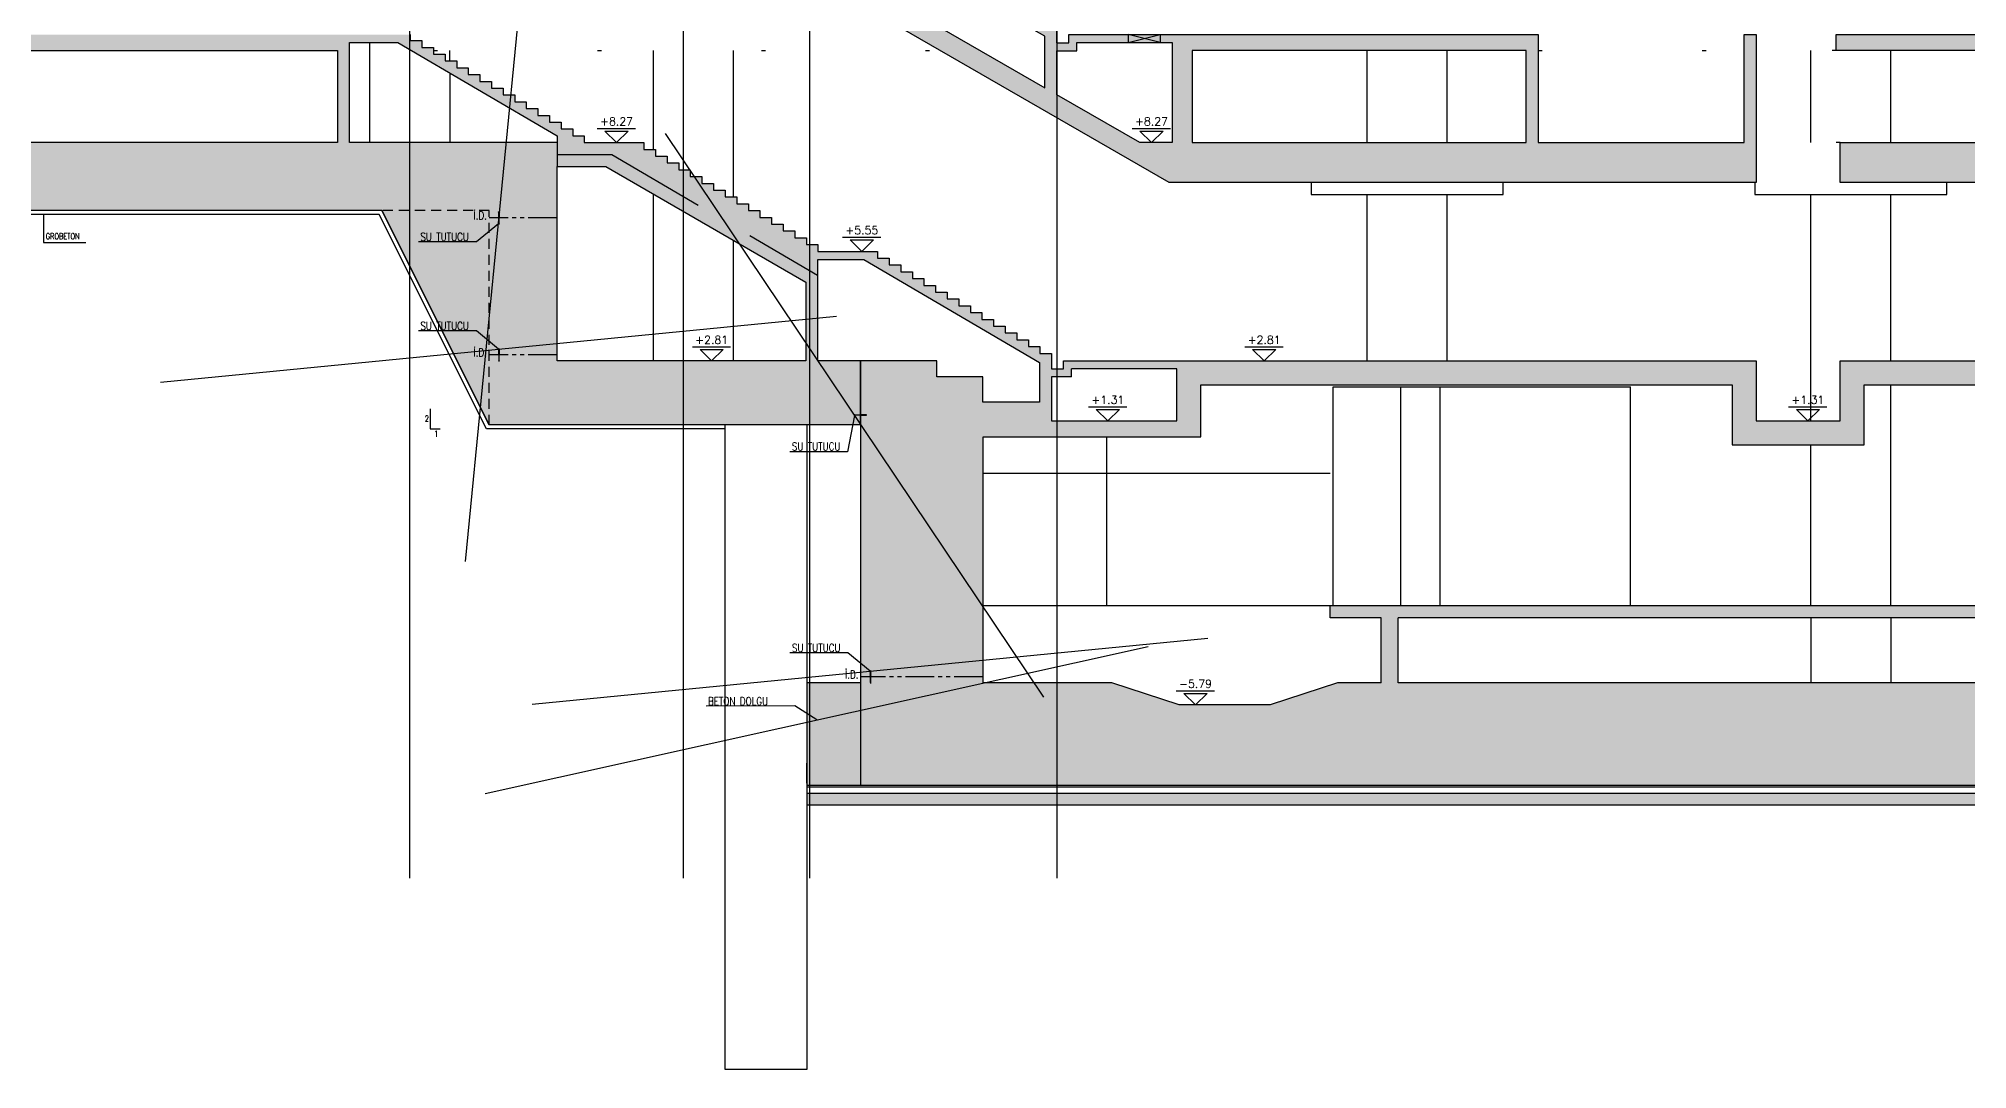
# Model space of a CAD drawing. Header units: millimetres. Extents: x 400392 to 401381, y 4543975 to 4544147.
# Drawn here: x 400690.25 to 400738.46, y 4544001.05 to 4544026.82 of the extents above; entities that cross this region are included whole.
import ezdxf
from ezdxf.enums import TextEntityAlignment as Align

# ---------------------------------------------------------------- set-up
doc = ezdxf.new("R2010")
doc.units = ezdxf.units.MM
for name, pattern in [('ACAD_ISO05W100', [33, 24, -3, 0, -3, 0, -3]), ('AKS', [3, 2.5, -0.25, 0, -0.25]), ('CIZGI', [0.4, 0.25, -0.15]), ('CONTINU', [0]), ('Dot', [4, 0, -4])]:
    doc.linetypes.add(name, pattern=pattern)
for name, color, linetype in [('aks prota', 2, 'AKS'), ('görünüş prota', 4, 'Continuous'), ('inşaat derzi prota', 11, 'Continuous'), ('kesik prota', 2, 'CIZGI'), ('kesit prota', 1, 'Continuous'), ('kesit tarama prota', 252, 'Continuous'), ('kot prota', 4, 'Continuous'), ('not yazısı prota', 6, 'Continuous'), ('not çizgisi prota', 4, 'Continuous'), ('PRT-CST-rc_level', 6, 'Continuous'), ('PRT-CST-rc_levermark', 4, 'Continuous'), ('st_s_not yazısı', 6, 'Continuous'), ('st_s_not çizgisi', 4, 'CIZGI'), ('st_s_su tutucu', 2, 'Continuous'), ('st_s_ölçü', 4, 'Continuous')]:
    doc.layers.add(name, color=color, linetype=linetype)
doc.layers.add('PRT-KD-kazik', color=172, linetype='Continuous', lineweight=25)
doc.styles.add('NOT', font='romanstw.shx')
doc.styles.add('OLCU', font='romanstw.shx')
doc.styles.add('TSIMPLEX', font='romanstw.shx')
doc.dimstyles.new('1-50', dxfattribs={"dimtxt": 10, "dimasz": 4, "dimexe": 4, "dimexo": 8, "dimgap": 4, "dimtad": 1, "dimdec": 1, "dimrnd": 0.05, "dimzin": 9, "dimdsep": 46, "dimtxsty": 'OLCU', "dimblk1": 'OBLIQUE', "dimblk2": 'OBLIQUE', "dimsah": 1, "dimcen": 2, "dimdle": 4, "dimclrd": 4, "dimclre": 4, "dimclrt": 3, "dimadec": 1, "dimazin": 0, "dimtfac": 1, "dimtdec": 1, "dimtix": 1, "dimtmove": 2, "dimatfit": 3, "dimldrblk": 'OBLIQUE', "dimfxl": 1, "dimtvp": 1, "dimtolj": 1, "dimtzin": 1, "dimarcsym": 0})

# ---------------------------------------------------------------- blocks, each defined once
blk = doc.blocks.new('KOTK5')
at = {"layer": 'PRT-CST-rc_levermark'}
blk.add_line((217, 160), (-213, 160), dxfattribs=at)
blk.add_lwpolyline([(130, 130), (-130, 130), (0, 0)], close=True, dxfattribs=at)
at = {"layer": 'PRT-CST-rc_level', "style": 'OLCU'}
blk.add_attdef('000.00', text='', height=90, dxfattribs=at).set_placement((0, 193), align=Align.CENTER)
blk = doc.blocks.new('D')
at = {"layer": 'st_s_su tutucu', "linetype": 'CONTINU', "ltscale": 0.2}
for p, q in [((-39987.8, 52508.2), (-39992.6, 52508.2)), ((-39992.6, 52508.2), (-39992.6, 52507.4)), ((-39992.6, 52507.4), (-39990.6, 52506.1)), ((-39990.6, 52478.7), (-39991.9, 52478.7)), ((-39991.9, 52478.7), (-39991.9, 52477.7)), ((-39991.9, 52477.7), (-39990.6, 52477.7)), ((-39990.6, 52498.5), (-39991.5, 52498.5)), ((-39991.5, 52498.5), (-39991.5, 52497.9)), ((-39991.5, 52497.9), (-39990.6, 52497.9)), ((-39990.6, 52488.5), (-39991.5, 52488.5)), ((-39991.5, 52488.5), (-39991.5, 52487.9)), ((-39991.5, 52487.9), (-39990.6, 52487.9)), ((-39991.5, 52467.9), (-39991.5, 52468.5)), ((-39991.5, 52468.5), (-39990.6, 52468.5)), ((-39990.6, 52467.9), (-39991.5, 52467.9)), ((-39991.5, 52457.9), (-39991.5, 52458.5)), ((-39991.5, 52458.5), (-39990.6, 52458.5)), ((-39990.6, 52457.9), (-39991.5, 52457.9)), ((-39990.6, 52506.1), (-39990.6, 52498.5)), ((-39990.6, 52497.9), (-39990.6, 52488.5)), ((-39990.6, 52487.9), (-39990.6, 52478.7)), ((-39990.6, 52468.5), (-39990.6, 52477.7)), ((-39990.6, 52458.5), (-39990.6, 52467.9)), ((-39990.6, 52450.3), (-39990.6, 52457.9)), ((-39989.8, 52506.1), (-39987.8, 52507.4)), ((-39989.8, 52498.5), (-39989.8, 52506.1)), ((-39988.9, 52498.5), (-39989.8, 52498.5)), ((-39989.8, 52488.5), (-39989.8, 52497.9)), ((-39989.8, 52497.9), (-39988.9, 52497.9)), ((-39988.9, 52488.5), (-39989.8, 52488.5)), ((-39989.8, 52478.7), (-39989.8, 52487.9)), ((-39989.8, 52487.9), (-39988.9, 52487.9)), ((-39988.5, 52478.7), (-39989.8, 52478.7)), ((-39989.8, 52477.7), (-39988.5, 52477.7)), ((-39989.8, 52477.7), (-39989.8, 52468.5)), ((-39989.8, 52468.5), (-39988.9, 52468.5)), ((-39988.9, 52467.9), (-39989.8, 52467.9)), ((-39989.8, 52467.9), (-39989.8, 52458.5)), ((-39989.8, 52458.5), (-39988.9, 52458.5)), ((-39988.9, 52457.9), (-39989.8, 52457.9)), ((-39989.8, 52457.9), (-39989.8, 52450.3)), ((-39988.9, 52497.9), (-39988.9, 52498.5)), ((-39988.9, 52487.9), (-39988.9, 52488.5)), ((-39988.9, 52468.5), (-39988.9, 52467.9)), ((-39988.9, 52458.5), (-39988.9, 52457.9)), ((-39988.5, 52477.7), (-39988.5, 52478.7)), ((-39987.8, 52507.4), (-39987.8, 52508.2)), ((-39992.6, 52449), (-39990.6, 52450.3)), ((-39992.6, 52448.2), (-39992.6, 52449)), ((-39987.8, 52448.2), (-39992.6, 52448.2)), ((-39989.8, 52450.3), (-39987.8, 52449)), ((-39987.8, 52449), (-39987.8, 52448.2))]:
    blk.add_line(p, q, dxfattribs=at)
blk = doc.blocks.new('_Oblique')
at = {"layer": 'st_s_ölçü', "lineweight": -2}
blk.add_line((-0.5, -0.5), (0.5, 0.5), dxfattribs=at)

msp = doc.modelspace()

# ---------------------------------------------------------------- hatches: boundary and pattern name
at = {"layer": 'kesit tarama prota'}
h = msp.add_hatch(color=256, dxfattribs=at)
h.dxf.hatch_style = 1
h.paths.add_polyline_path([(400748.502, 4544010.713), (400724.237, 4544010.713), (400724.237, 4544012.343), (400770.002, 4544012.343), (400770.002, 4544010.713), (400749.842, 4544010.713), (400749.842, 4544008.163), (400783.443, 4544008.163), (400783.443, 4544010.713), (400783.443, 4544024.223), (400783.417, 4544024.223), (400783.417, 4544026.523), (400783.917, 4544026.523), (400783.917, 4544026.723), (400786.296, 4544026.723), (400786.296, 4544024.223), (400783.443, 4544024.223), (400783.443, 4544022.523), (400803.471, 4544022.523), (400804.681, 4544018.773), (400812.778, 4544018.773), (400812.778, 4544047.313), (400804.676, 4544047.313), (400804.676, 4544049.973), (400802.078, 4544049.973), (400802.078, 4544047.313), (400797.778, 4544047.313), (400797.778, 4544050.483), (400797.478, 4544050.483), (400797.478, 4544046.113), (400801.878, 4544046.113), (400801.878, 4544040.013), (400801.878, 4544039.513), (400801.878, 4544033.553), (400801.878, 4544033.053), (400801.878, 4544024.223), (400786.596, 4544024.223), (400786.596, 4544026.523), (400800.078, 4544026.523), (400800.078, 4544026.923), (400783.717, 4544026.923), (400783.717, 4544026.723), (400783.417, 4544026.723), (400783.417, 4544027.113), (400783.117, 4544027.113), (400783.117, 4544027.283), (400782.817, 4544027.283), (400782.817, 4544027.453), (400782.517, 4544027.453), (400782.517, 4544027.623), (400782.217, 4544027.623), (400782.217, 4544027.793), (400781.917, 4544027.793), (400781.917, 4544027.963), (400781.617, 4544027.963), (400781.617, 4544028.133), (400781.317, 4544028.133), (400781.317, 4544028.303), (400781.017, 4544028.303), (400781.017, 4544028.473), (400780.717, 4544028.473), (400780.717, 4544028.643), (400780.417, 4544028.643), (400780.417, 4544028.813), (400780.117, 4544028.813), (400780.117, 4544028.983), (400779.817, 4544028.983), (400779.817, 4544029.153), (400778.617, 4544029.153), (400778.617, 4544029.323), (400778.317, 4544029.323), (400778.317, 4544029.493), (400778.017, 4544029.493), (400778.017, 4544029.663), (400777.717, 4544029.663), (400777.717, 4544029.833), (400777.417, 4544029.833), (400777.417, 4544030.003), (400777.117, 4544030.003), (400777.117, 4544030.173), (400776.817, 4544030.173), (400776.817, 4544030.343), (400776.517, 4544030.343), (400776.517, 4544030.513), (400776.217, 4544030.513), (400776.217, 4544030.683), (400775.917, 4544030.683), (400775.917, 4544030.853), (400775.617, 4544030.853), (400775.617, 4544031.023), (400775.317, 4544031.023), (400775.317, 4544031.193), (400775.017, 4544031.193), (400775.017, 4544031.363), (400773.817, 4544031.363), (400773.817, 4544031.533), (400773.517, 4544031.533), (400773.517, 4544031.703), (400773.217, 4544031.703), (400773.217, 4544031.873), (400772.917, 4544031.873), (400772.917, 4544032.043), (400772.617, 4544032.043), (400772.617, 4544032.213), (400772.317, 4544032.213), (400772.317, 4544032.383), (400772.017, 4544032.383), (400772.017, 4544032.553), (400771.717, 4544032.553), (400771.717, 4544032.723), (400771.417, 4544032.723), (400771.417, 4544032.893), (400771.117, 4544032.893), (400771.117, 4544033.063), (400770.817, 4544033.063), (400770.817, 4544033.233), (400770.517, 4544033.233), (400770.517, 4544033.403), (400770.217, 4544033.403), (400770.217, 4544033.553), (400754.993, 4544033.553), (400754.993, 4544039.463), (400754.693, 4544039.463), (400754.693, 4544033.553), (400748.693, 4544033.553), (400748.693, 4544039.463), (400748.393, 4544039.463), (400748.393, 4544033.553), (400748.393, 4544033.453), (400748.143, 4544033.453), (400748.143, 4544033.553), (400732.883, 4544033.553), (400732.883, 4544033.053), (400767.667, 4544033.053), (400767.667, 4544031.553), (400771.989, 4544031.553), (400780.009, 4544026.923), (400735.183, 4544026.923), (400735.183, 4544026.523), (400780.496, 4544026.523), (400780.496, 4544024.223), (400759.713, 4544024.223), (400759.713, 4544026.473), (400759.413, 4544026.473), (400759.413, 4544024.223), (400742.413, 4544024.223), (400742.413, 4544026.473), (400742.113, 4544026.473), (400742.113, 4544024.223), (400735.283, 4544024.223), (400735.283, 4544023.223), (400780.381, 4544023.223), (400780.381, 4544018.763), (400735.283, 4544018.763), (400735.283, 4544017.263), (400733.183, 4544017.263), (400733.183, 4544018.763), (400715.872, 4544018.763), (400715.872, 4544018.563), (400715.572, 4544018.563), (400715.572, 4544018.953), (400715.282, 4544018.953), (400715.282, 4544019.123), (400714.992, 4544019.123), (400714.992, 4544019.293), (400714.702, 4544019.293), (400714.702, 4544019.463), (400714.412, 4544019.463), (400714.412, 4544019.633), (400714.122, 4544019.633), (400714.122, 4544019.803), (400713.832, 4544019.803), (400713.832, 4544019.973), (400713.542, 4544019.973), (400713.542, 4544020.143), (400713.252, 4544020.143), (400713.252, 4544020.313), (400712.962, 4544020.313), (400712.962, 4544020.483), (400712.672, 4544020.483), (400712.672, 4544020.653), (400712.382, 4544020.653), (400712.382, 4544020.823), (400712.092, 4544020.823), (400712.092, 4544020.993), (400711.802, 4544020.993), (400711.802, 4544021.163), (400711.512, 4544021.163), (400711.512, 4544021.333), (400711.222, 4544021.333), (400711.222, 4544021.503), (400709.732, 4544021.503), (400709.732, 4544021.673), (400709.442, 4544021.673), (400709.442, 4544021.843), (400709.152, 4544021.843), (400709.152, 4544022.013), (400708.862, 4544022.013), (400708.862, 4544022.183), (400708.572, 4544022.183), (400708.572, 4544022.353), (400708.282, 4544022.353), (400708.282, 4544022.523), (400707.992, 4544022.523), (400707.992, 4544022.693), (400707.702, 4544022.693), (400707.702, 4544022.863), (400707.412, 4544022.863), (400707.412, 4544023.033), (400707.122, 4544023.033), (400707.122, 4544023.203), (400706.832, 4544023.203), (400706.832, 4544023.373), (400706.542, 4544023.373), (400706.542, 4544023.543), (400706.252, 4544023.543), (400706.252, 4544023.713), (400705.962, 4544023.713), (400705.962, 4544023.883), (400705.672, 4544023.883), (400705.672, 4544024.053), (400705.382, 4544024.053), (400705.382, 4544024.223), (400703.892, 4544024.223), (400703.892, 4544024.393), (400703.602, 4544024.393), (400703.602, 4544024.563), (400703.312, 4544024.563), (400703.312, 4544024.733), (400703.022, 4544024.733), (400703.022, 4544024.903), (400702.732, 4544024.903), (400702.732, 4544025.073), (400702.442, 4544025.073), (400702.442, 4544025.243), (400702.152, 4544025.243), (400702.152, 4544025.413), (400701.862, 4544025.413), (400701.862, 4544025.583), (400701.572, 4544025.583), (400701.572, 4544025.753), (400701.282, 4544025.753), (400701.282, 4544025.923), (400700.992, 4544025.923), (400700.992, 4544026.093), (400700.702, 4544026.093), (400700.702, 4544026.263), (400700.412, 4544026.263), (400700.412, 4544026.433), (400700.122, 4544026.433), (400700.122, 4544026.603), (400699.832, 4544026.603), (400699.832, 4544026.773), (400699.542, 4544026.773), (400699.542, 4544026.923), (400672.978, 4544026.923), (400672.978, 4544033.053), (400680.528, 4544033.053), (400680.528, 4544033.553), (400672.978, 4544033.553), (400672.978, 4544039.513), (400709.439, 4544039.513), (400709.439, 4544040.013), (400672.978, 4544040.013), (400672.978, 4544046.113), (400691.285, 4544046.113), (400691.285, 4544048.693), (400690.985, 4544048.693), (400690.985, 4544047.313), (400672.778, 4544047.313), (400672.778, 4544047.843), (400670.178, 4544047.843), (400670.178, 4544047.313), (400662.078, 4544047.313), (400662.078, 4544022.523), (400673.869, 4544022.523), (400675.078, 4544018.773), (400681.828, 4544018.773), (400683.038, 4544022.523), (400698.83, 4544022.523), (400701.51, 4544017.163), (400710.797, 4544017.163), (400710.797, 4544018.763), (400709.732, 4544018.763), (400709.732, 4544021.303), (400710.877, 4544021.303), (400715.272, 4544018.727), (400715.272, 4544017.733), (400713.855, 4544017.733), (400713.855, 4544018.363), (400712.7, 4544018.363), (400712.7, 4544018.763), (400710.797, 4544018.763), (400710.797, 4544017.163), (400710.797, 4544010.713), (400710.797, 4544008.163), (400748.502, 4544008.163)])
h.paths.add_polyline_path([(400722.536, 4544012.643), (400722.536, 4544012.343), (400723.811, 4544012.343), (400723.811, 4544010.713), (400722.722, 4544010.713), (400721.039, 4544010.163), (400718.759, 4544010.163), (400717.076, 4544010.713), (400713.86, 4544010.713), (400713.86, 4544016.863), (400719.302, 4544016.863), (400719.302, 4544018.163), (400732.583, 4544018.163), (400732.583, 4544016.663), (400735.883, 4544016.663), (400735.883, 4544018.163), (400780.381, 4544018.163), (400780.381, 4544010.713), (400777.164, 4544010.713), (400775.481, 4544010.163), (400773.201, 4544010.163), (400771.518, 4544010.713), (400770.429, 4544010.713), (400770.429, 4544012.343), (400771.704, 4544012.343), (400771.704, 4544012.643)], flags=16)
h.paths.add_polyline_path([(400718.702, 4544017.263), (400715.572, 4544017.263), (400715.572, 4544018.363), (400716.072, 4544018.363), (400716.072, 4544018.563), (400718.702, 4544018.563)], flags=16)
h.paths.add_polyline_path([(400709.432, 4544018.763), (400703.21, 4544018.763), (400703.21, 4544023.623), (400703.21, 4544024.223), (400698.023, 4544024.223), (400698.023, 4544026.723), (400699.232, 4544026.723), (400703.21, 4544024.391), (400703.21, 4544024.223), (400703.21, 4544023.623), (400704.428, 4544023.623), (400709.432, 4544020.734)], flags=16)
h.paths.add_polyline_path([(400697.723, 4544024.223), (400680.428, 4544024.223), (400680.128, 4544024.223), (400680.128, 4544020.473), (400676.778, 4544020.473), (400676.778, 4544024.223), (400676.478, 4544024.223), (400672.978, 4544024.223), (400672.978, 4544026.523), (400697.723, 4544026.523)], flags=16)
h.paths.add_polyline_path([(400768.267, 4544032.053), (400768.267, 4544033.353), (400769.9, 4544033.353), (400772.123, 4544032.093), (400772.123, 4544032.053)], flags=16)
h.paths.add_polyline_path([(400773.817, 4544031.075), (400773.817, 4544031.163), (400774.665, 4544031.163), (400778.317, 4544029.093), (400778.317, 4544028.476)], flags=16)
h.paths.add_polyline_path([(400778.617, 4544028.303), (400778.617, 4544028.953), (400779.465, 4544028.953), (400783.117, 4544026.883), (400783.117, 4544024.223), (400780.996, 4544024.223), (400780.996, 4544026.93)], flags=16)
h.paths.add_polyline_path([(400672.378, 4544024.223), (400668.978, 4544024.223), (400668.978, 4544046.113), (400670.478, 4544046.113), (400670.478, 4544047.543), (400672.378, 4544047.543)], flags=16)
h.paths.add_polyline_path([(400668.478, 4544024.223), (400663.278, 4544024.223), (400663.278, 4544026.523), (400668.478, 4544026.523)], flags=16)
h.paths.add_polyline_path([(400668.478, 4544026.923), (400663.278, 4544026.923), (400663.278, 4544033.053), (400668.478, 4544033.053)], flags=16)
h.paths.add_polyline_path([(400668.478, 4544033.553), (400663.278, 4544033.553), (400663.278, 4544039.513), (400668.478, 4544039.513)], flags=16)
h.paths.add_polyline_path([(400668.478, 4544040.013), (400663.278, 4544040.013), (400663.278, 4544046.113), (400668.478, 4544046.113)], flags=16)
h.paths.add_polyline_path([(400802.481, 4544024.223), (400802.481, 4544049.773), (400804.376, 4544049.773), (400804.376, 4544046.113), (400805.881, 4544046.113), (400805.881, 4544024.223)], flags=16)
h.paths.add_polyline_path([(400806.381, 4544020.473), (400806.381, 4544026.523), (400811.578, 4544026.523), (400811.578, 4544024.223), (400811.578, 4544020.473)], flags=16)
h.paths.add_polyline_path([(400806.381, 4544026.923), (400806.381, 4544033.053), (400811.578, 4544033.053), (400811.578, 4544026.923)], flags=16)
h.paths.add_polyline_path([(400806.381, 4544033.553), (400806.381, 4544039.513), (400811.578, 4544039.513), (400811.578, 4544033.553)], flags=16)
h.paths.add_polyline_path([(400806.381, 4544040.013), (400806.381, 4544046.113), (400811.578, 4544046.113), (400811.578, 4544040.013)], flags=16)
h = msp.add_hatch(color=256, dxfattribs=at)
h.dxf.hatch_style = 1
h.paths.add_polyline_path([(400705.505, 4544031.873), (400705.205, 4544031.873), (400705.205, 4544032.043), (400704.905, 4544032.043), (400704.905, 4544032.213), (400704.605, 4544032.213), (400704.605, 4544032.383), (400704.305, 4544032.383), (400704.305, 4544032.553), (400704.005, 4544032.553), (400704.005, 4544032.723), (400703.705, 4544032.723), (400703.705, 4544032.893), (400703.405, 4544032.893), (400703.405, 4544033.063), (400703.105, 4544033.063), (400703.105, 4544033.233), (400702.805, 4544033.233), (400702.805, 4544033.403), (400702.505, 4544033.403), (400702.505, 4544033.553), (400696.528, 4544033.553), (400696.528, 4544033.053), (400700.059, 4544033.053), (400700.059, 4544031.553), (400704.083, 4544031.553), (400718.511, 4544023.223), (400733.183, 4544023.223), (400733.183, 4544026.923), (400732.883, 4544026.923), (400732.883, 4544024.223), (400727.733, 4544024.223), (400727.733, 4544026.923), (400716.006, 4544026.923), (400716.006, 4544026.719), (400715.706, 4544026.719), (400715.706, 4544027.113), (400715.405, 4544027.113), (400715.405, 4544027.283), (400715.105, 4544027.283), (400715.105, 4544027.453), (400714.805, 4544027.453), (400714.805, 4544027.623), (400714.505, 4544027.623), (400714.505, 4544027.793), (400714.205, 4544027.793), (400714.205, 4544027.963), (400713.905, 4544027.963), (400713.905, 4544028.133), (400713.605, 4544028.133), (400713.605, 4544028.303), (400713.305, 4544028.303), (400713.305, 4544028.473), (400713.005, 4544028.473), (400713.005, 4544028.643), (400712.705, 4544028.643), (400712.705, 4544028.813), (400712.405, 4544028.813), (400712.405, 4544028.983), (400712.105, 4544028.983), (400712.105, 4544029.153), (400710.905, 4544029.153), (400710.905, 4544029.323), (400710.605, 4544029.323), (400710.605, 4544029.493), (400710.305, 4544029.493), (400710.305, 4544029.663), (400710.005, 4544029.663), (400710.005, 4544029.833), (400709.705, 4544029.833), (400709.705, 4544030.003), (400709.405, 4544030.003), (400709.405, 4544030.173), (400709.105, 4544030.173), (400709.105, 4544030.343), (400708.805, 4544030.343), (400708.805, 4544030.513), (400708.505, 4544030.513), (400708.505, 4544030.683), (400708.205, 4544030.683), (400708.205, 4544030.853), (400707.905, 4544030.853), (400707.905, 4544031.023), (400707.605, 4544031.023), (400707.605, 4544031.193), (400707.305, 4544031.193), (400707.305, 4544031.363), (400706.105, 4544031.363), (400706.105, 4544031.533), (400705.805, 4544031.533), (400705.805, 4544031.703), (400705.505, 4544031.703)])
h.paths.add_polyline_path([(400704.217, 4544032.053), (400700.557, 4544032.053), (400700.557, 4544033.353), (400702.188, 4544033.353), (400704.217, 4544032.203)], flags=16)
h.paths.add_polyline_path([(400706.105, 4544031.163), (400706.953, 4544031.163), (400710.605, 4544029.093), (400710.605, 4544028.365), (400706.105, 4544030.963)], flags=16)
h.paths.add_polyline_path([(400710.905, 4544028.953), (400711.753, 4544028.953), (400715.406, 4544026.882), (400715.406, 4544025.593), (400710.905, 4544028.191)], flags=16)
h.paths.add_polyline_path([(400715.706, 4544026.519), (400716.206, 4544026.519), (400716.206, 4544026.723), (400718.588, 4544026.723), (400718.588, 4544024.223), (400717.779, 4544024.223), (400715.706, 4544025.42)], flags=16)
h.paths.add_polyline_path([(400719.088, 4544026.523), (400727.433, 4544026.523), (400727.433, 4544024.223), (400719.088, 4544024.223)], flags=16)
h = msp.add_hatch(color=256, dxfattribs=at)
h.dxf.hatch_style = 1
h.paths.add_polyline_path([(400710.797, 4544010.713), (400709.458, 4544010.713), (400709.458, 4544008.163), (400710.797, 4544008.163)])
h = msp.add_hatch(dxfattribs=at)
h.set_pattern_fill('AR-CONC', color=253, scale=0.001)
h.set_pattern_definition([(50, (401060.17728, 4543702.77292), (0.18218467, -0.015939086), [0.01905, -0.20955]), (355, (401060.17728, 4543702.77292), (-0.03524342, 0.191056845), [0.01524, -0.167640584]), (100.451445, (401060.19247, 4543702.77159), (0.14694125, 0.17511775), [0.01619001, -0.178090245]), (46.1842, (401060.17728, 4543702.82372), (0.27107904, -0.04204233), [0.028575, -0.314325]), (96.63556, (401060.19987, 4543702.82021), (0.23740413, 0.24742612), [0.02428502, -0.2671356]), (351.18415, (401060.17728, 4543702.82372), (0.23740413, 0.24742612), [0.02285997, -0.25145973]), (21, (401060.20268, 4543702.81102), (0.15161439, -0.1022652), [0.01905, -0.20955]), (326, (401060.20268, 4543702.81102), (0.06180203, 0.184187966), [0.01524, -0.16764]), (71.451445, (401060.21532, 4543702.8025), (0.21341642, 0.08192277), [0.01619001, -0.17808994]), (37.5, (401060.177283, 4543702.77292), (0.003088603, 0.084555039), [0, -0.165608, 0, -0.17018, 0, -0.168275]), (7.5, (401060.17728, 4543702.77292), (0.066819663, 0.100180575), [0, -0.097028, 0, -0.161798, 0, -0.064135]), (327.5, (401060.12064, 4543702.77292), (0.135590595, -0.005728744), [0, -0.0635, 0, -0.19812, 0, -0.26289]), (317.5, (401060.09524, 4543702.77292), (0.14812918, 0.02542649), [0, -0.08255, 0, -0.131572, 0, -0.18669])])
h.paths.add_polyline_path([(400709.458, 4544007.663), (400784.825, 4544007.663), (400784.825, 4544007.963), (400709.458, 4544007.963)])

# ---------------------------------------------------------------- linework, layer by layer
at = {"layer": 'aks prota', "ltscale": 10}
for p, q in [((400699.528, 4544005.838), (400699.528, 4544053.666)), ((400706.368, 4544005.838), (400706.368, 4544053.666)), ((400709.528, 4544005.838), (400709.528, 4544053.666)), ((400715.708, 4544005.838), (400715.708, 4544053.666))]:
    msp.add_line(p, q, dxfattribs=at)
at = {"layer": 'görünüş prota', "color": 4}
for p, q in [((400698.528, 4544024.223), (400698.528, 4544026.723)), ((400700.528, 4544026.263), (400700.528, 4544026.523)), ((400705.625, 4544024.053), (400705.625, 4544026.523)), ((400707.625, 4544022.863), (400707.625, 4544026.523)), ((400723.459, 4544024.223), (400723.459, 4544026.523)), ((400725.459, 4544024.223), (400725.459, 4544026.523)), ((400734.548, 4544024.223), (400734.548, 4544026.523)), ((400736.548, 4544024.223), (400736.548, 4544026.523)), ((400700.528, 4544025.937), (400700.528, 4544024.223)), ((400705.625, 4544018.763), (400705.625, 4544022.932)), ((400723.459, 4544018.763), (400723.459, 4544022.923)), ((400725.459, 4544018.763), (400725.459, 4544022.923)), ((400734.548, 4544017.263), (400734.548, 4544022.923)), ((400736.548, 4544018.763), (400736.548, 4544022.923)), ((400707.625, 4544018.763), (400707.625, 4544021.777)), ((400722.607, 4544012.643), (400722.607, 4544018.113)), ((400724.305, 4544012.643), (400724.305, 4544018.113)), ((400725.281, 4544012.643), (400725.281, 4544018.113)), ((400730.042, 4544012.643), (400730.042, 4544018.113)), ((400736.548, 4544012.643), (400736.548, 4544018.163)), ((400716.951, 4544012.643), (400716.951, 4544016.863)), ((400734.548, 4544012.643), (400734.548, 4544016.663)), ((400734.548, 4544012.343), (400734.548, 4544010.713)), ((400736.548, 4544012.343), (400736.548, 4544010.713))]:
    msp.add_line(p, q, dxfattribs=at)
at = {"layer": 'görünüş prota'}
for p, q in [((400709.458, 4544008.213), (400709.458, 4544008.707)), ((400784.825, 4544008.113), (400709.458, 4544008.113))]:
    msp.add_line(p, q, dxfattribs=at)
at = {"layer": 'görünüş prota', "color": 4, "linetype": 'Dot'}
for points in [[(400700.122, 4544026.523), (400712.796, 4544026.523)], [(400727.733, 4544026.523), (400732.883, 4544026.523)], [(400735.183, 4544026.523), (400733.183, 4544026.523)], [(400735.283, 4544024.223), (400733.183, 4544024.223)]]:
    msp.add_lwpolyline(points, dxfattribs=at)
at = {"layer": 'görünüş prota', "color": 4}
for points in [[(400722.059, 4544023.223), (400722.059, 4544022.923), (400726.859, 4544022.923), (400726.859, 4544023.223)], [(400733.148, 4544023.223), (400733.148, 4544022.923), (400737.948, 4544022.923), (400737.948, 4544023.223)], [(400722.607, 4544018.113), (400730.042, 4544018.113)], [(400722.536, 4544015.953), (400713.86, 4544015.953)], [(400722.536, 4544012.643), (400713.86, 4544012.643)]]:
    msp.add_lwpolyline(points, dxfattribs=at)
at = {"layer": 'görünüş prota'}
for points in [[(400707.416, 4544017.063), (400701.448, 4544017.063), (400698.768, 4544022.423), (400683.1, 4544022.423), (400681.89, 4544018.673), (400675.017, 4544018.673), (400673.807, 4544022.423), (400661.978, 4544022.423), (400661.978, 4544022.523)], [(400709.458, 4544007.963), (400784.825, 4544007.963)], [(400784.825, 4544007.663), (400709.458, 4544007.663)]]:
    msp.add_lwpolyline(points, dxfattribs=at)
at = {"layer": 'inşaat derzi prota', "linetype": 'ACAD_ISO05W100', "ltscale": 0.03}
for points in [[(400703.21, 4544022.34), (400701.51, 4544022.34)], [(400703.21, 4544018.913), (400701.51, 4544018.913)], [(400713.86, 4544010.863), (400710.797, 4544010.863)]]:
    msp.add_lwpolyline(points, dxfattribs=at)
at = {"layer": 'kesik prota', "ltscale": 10}
for points in [[(400717.488, 4544026.923), (400717.488, 4544026.723), (400718.288, 4544026.923), (400718.288, 4544026.723), (400717.488, 4544026.923)], [(400703.21, 4544024.223), (400703.21, 4544023.923), (400704.577, 4544023.923), (400709.722, 4544020.907)]]:
    msp.add_lwpolyline(points, dxfattribs=at)
at = {"layer": 'kesik prota'}
msp.add_lwpolyline([(400701.51, 4544017.163), (400701.51, 4544022.523), (400698.83, 4544022.523)], dxfattribs=at)
at = {"layer": 'kesit prota'}
for p, q in [((400718.702, 4544018.563), (400716.072, 4544018.563)), ((400716.072, 4544018.363), (400716.072, 4544018.563)), ((400718.702, 4544017.263), (400718.702, 4544018.563))]:
    msp.add_line(p, q, dxfattribs=at)
at = {"layer": 'kesit prota', "color": 1}
for p, q in [((400722.536, 4544012.343), (400722.536, 4544012.643)), ((400771.704, 4544012.643), (400722.536, 4544012.643)), ((400723.811, 4544012.343), (400722.536, 4544012.343)), ((400723.811, 4544010.713), (400723.811, 4544012.343)), ((400724.237, 4544010.713), (400724.237, 4544012.343)), ((400770.002, 4544012.343), (400724.237, 4544012.343))]:
    msp.add_line(p, q, dxfattribs=at)
at = {"layer": 'kesit prota'}
for points in [[(400715.706, 4544026.719), (400716.006, 4544026.719), (400716.006, 4544026.923), (400727.733, 4544026.923), (400727.733, 4544024.223), (400732.883, 4544024.223), (400732.883, 4544026.923), (400733.183, 4544026.923), (400733.183, 4544023.223), (400718.511, 4544023.223), (400704.083, 4544031.553), (400700.059, 4544031.553), (400700.059, 4544033.053), (400696.528, 4544033.053), (400696.528, 4544033.553)], [(400699.542, 4544026.923), (400699.542, 4544026.773), (400699.832, 4544026.773), (400699.832, 4544026.603), (400700.122, 4544026.603), (400700.122, 4544026.433), (400700.412, 4544026.433), (400700.412, 4544026.263), (400700.702, 4544026.263), (400700.702, 4544026.093), (400700.992, 4544026.093), (400700.992, 4544025.923), (400701.282, 4544025.923), (400701.282, 4544025.753), (400701.572, 4544025.753), (400701.572, 4544025.583), (400701.862, 4544025.583), (400701.862, 4544025.413), (400702.152, 4544025.413), (400702.152, 4544025.243), (400702.442, 4544025.243), (400702.442, 4544025.073), (400702.732, 4544025.073), (400702.732, 4544024.903), (400703.022, 4544024.903), (400703.022, 4544024.733), (400703.312, 4544024.733), (400703.312, 4544024.563), (400703.602, 4544024.563), (400703.602, 4544024.393), (400703.892, 4544024.393), (400703.892, 4544024.223), (400705.382, 4544024.223), (400705.382, 4544024.053), (400705.672, 4544024.053), (400705.672, 4544023.883), (400705.962, 4544023.883), (400705.962, 4544023.713), (400706.252, 4544023.713), (400706.252, 4544023.543), (400706.542, 4544023.543), (400706.542, 4544023.373), (400706.832, 4544023.373), (400706.832, 4544023.203), (400707.122, 4544023.203), (400707.122, 4544023.033), (400707.412, 4544023.033), (400707.412, 4544022.863), (400707.702, 4544022.863), (400707.702, 4544022.693), (400707.992, 4544022.693), (400707.992, 4544022.523), (400708.282, 4544022.523), (400708.282, 4544022.353), (400708.572, 4544022.353), (400708.572, 4544022.183), (400708.862, 4544022.183), (400708.862, 4544022.013), (400709.152, 4544022.013), (400709.152, 4544021.843), (400709.442, 4544021.843), (400709.442, 4544021.673), (400709.732, 4544021.673), (400709.732, 4544021.503), (400711.222, 4544021.503), (400711.222, 4544021.333), (400711.512, 4544021.333), (400711.512, 4544021.163), (400711.802, 4544021.163), (400711.802, 4544020.993), (400712.092, 4544020.993), (400712.092, 4544020.823), (400712.382, 4544020.823), (400712.382, 4544020.653), (400712.672, 4544020.653), (400712.672, 4544020.483), (400712.962, 4544020.483), (400712.962, 4544020.313), (400713.252, 4544020.313), (400713.252, 4544020.143), (400713.542, 4544020.143), (400713.542, 4544019.973), (400713.832, 4544019.973), (400713.832, 4544019.803), (400714.122, 4544019.803), (400714.122, 4544019.633), (400714.412, 4544019.633), (400714.412, 4544019.463), (400714.702, 4544019.463), (400714.702, 4544019.293), (400714.992, 4544019.293), (400714.992, 4544019.123), (400715.282, 4544019.123), (400715.282, 4544018.953), (400715.572, 4544018.953), (400715.572, 4544018.563), (400715.872, 4544018.563), (400715.872, 4544018.763), (400733.183, 4544018.763)], [(400710.797, 4544017.163), (400701.51, 4544017.163), (400698.83, 4544022.523), (400683.038, 4544022.523)], [(400698.83, 4544022.523), (400701.51, 4544017.163)], [(400710.797, 4544010.713), (400710.797, 4544008.163)]]:
    msp.add_lwpolyline(points, dxfattribs=at)
at = {"layer": 'kesit prota', "color": 1}
for points in [[(400710.905, 4544028.191), (400715.406, 4544025.593), (400715.406, 4544026.882), (400711.753, 4544028.953), (400710.905, 4544028.953), (400710.905, 4544028.191)], [(400715.706, 4544026.719), (400715.706, 4544027.113)], [(400680.128, 4544020.473), (400676.778, 4544020.473), (400676.778, 4544024.223), (400676.478, 4544024.223), (400676.478, 4544024.223), (400672.978, 4544024.223), (400672.978, 4544026.523), (400697.723, 4544026.523), (400697.723, 4544024.223), (400680.428, 4544024.223), (400680.428, 4544024.223), (400680.128, 4544024.223), (400680.128, 4544020.473)], [(400703.21, 4544024.223), (400698.023, 4544024.223), (400698.023, 4544026.723), (400699.232, 4544026.723), (400703.21, 4544024.391), (400703.21, 4544024.223)], [(400716.206, 4544026.723), (400718.588, 4544026.723), (400718.588, 4544024.223), (400717.779, 4544024.223), (400715.706, 4544025.42), (400715.706, 4544026.519), (400716.206, 4544026.519), (400716.206, 4544026.723)], [(400735.283, 4544018.763), (400780.381, 4544018.763), (400780.381, 4544023.223), (400735.283, 4544023.223), (400735.283, 4544024.223), (400742.113, 4544024.223), (400742.113, 4544026.473), (400742.413, 4544026.473), (400742.413, 4544024.223), (400759.413, 4544024.223), (400759.413, 4544026.473), (400759.713, 4544026.473), (400759.713, 4544024.223), (400780.496, 4544024.223), (400780.496, 4544026.523), (400735.183, 4544026.523), (400735.183, 4544026.923), (400780.009, 4544026.923)], [(400703.21, 4544018.763), (400703.21, 4544023.623), (400704.428, 4544023.623), (400709.432, 4544020.734), (400709.432, 4544018.763), (400703.21, 4544018.763)], [(400710.797, 4544017.163), (400710.797, 4544018.763), (400709.732, 4544018.763), (400709.732, 4544021.303), (400710.877, 4544021.303), (400715.272, 4544018.727), (400715.272, 4544017.733), (400713.855, 4544017.733), (400713.855, 4544018.363), (400712.7, 4544018.363), (400712.7, 4544018.763), (400710.797, 4544018.763), (400710.797, 4544010.713), (400709.458, 4544010.713), (400709.458, 4544008.163), (400748.502, 4544008.163)], [(400733.183, 4544018.763), (400733.183, 4544017.263), (400735.283, 4544017.263), (400735.283, 4544018.763)], [(400716.072, 4544018.363), (400715.572, 4544018.363), (400715.572, 4544017.263), (400718.702, 4544017.263)], [(400723.811, 4544010.713), (400722.722, 4544010.713), (400721.039, 4544010.163), (400718.759, 4544010.163), (400717.076, 4544010.713), (400713.86, 4544010.713), (400713.86, 4544016.863), (400719.302, 4544016.863), (400719.302, 4544018.163), (400732.583, 4544018.163), (400732.583, 4544016.663), (400735.883, 4544016.663), (400735.883, 4544018.163), (400780.381, 4544018.163), (400780.381, 4544010.713), (400777.164, 4544010.713), (400775.481, 4544010.163), (400773.201, 4544010.163), (400771.518, 4544010.713), (400770.429, 4544010.713)], [(400748.502, 4544010.713), (400724.237, 4544010.713)]]:
    msp.add_lwpolyline(points, dxfattribs=at)
msp.add_lwpolyline([(400719.088, 4544026.523), (400719.088, 4544024.223), (400727.433, 4544024.223), (400727.433, 4544026.523)], close=True, dxfattribs=at)
at = {"layer": 'kesit tarama prota'}
msp.add_lwpolyline([(400703.21, 4544024.223), (400703.21, 4544023.623)], dxfattribs=at)
at = {"layer": 'PRT-KD-kazik', "color": 3}
msp.add_lwpolyline([(400709.458, 4544017.163), (400709.458, 4544001.053), (400707.416, 4544001.053), (400707.416, 4544017.163)], dxfattribs=at)
at = {"layer": 'st_s_not çizgisi', "linetype": 'CONTINU'}
msp.add_lwpolyline([(400690.374, 4544022.423), (400690.374, 4544021.728), (400691.43, 4544021.728)], dxfattribs=at)
at = {"layer": 'st_s_ölçü', "ltscale": 0.1}
msp.add_lwpolyline([(400700.04, 4544017.563), (400700.04, 4544017.063), (400700.29, 4544017.063)], dxfattribs=at)

# ---------------------------------------------------------------- block references
at = {"layer": 'kot prota', "linetype": 'CONTINU', "ltscale": 0.1}
ref = msp.add_blockref('KOTK5', (400704.698, 4544024.223), dxfattribs=dict(at, xscale=-0.002222222222222222, yscale=0.002222222222222222, zscale=0.002222222222222222, rotation=359.9999999999902))
ref.add_attrib('000.00', '+8.27', dxfattribs={"layer": 'PRT-CST-rc_level', "height": 0.2, "style": 'OLCU'}).set_placement((400704.698, 4544024.652), align=Align.CENTER)
ref = msp.add_blockref('KOTK5', (400718.069, 4544024.223), dxfattribs=dict(at, xscale=-0.002222222222222222, yscale=0.002222222222222222, zscale=0.002222222222222222, rotation=359.9999999999902))
ref.add_attrib('000.00', '+8.27', dxfattribs={"layer": 'PRT-CST-rc_level', "height": 0.2, "style": 'OLCU'}).set_placement((400718.069, 4544024.652), align=Align.CENTER)
ref = msp.add_blockref('KOTK5', (400710.828, 4544021.503), dxfattribs=dict(at, xscale=-0.002222222222222222, yscale=0.002222222222222222, zscale=0.002222222222222222, rotation=359.9999999999902))
ref.add_attrib('000.00', '+5.55', dxfattribs={"layer": 'PRT-CST-rc_level', "height": 0.2, "style": 'OLCU'}).set_placement((400710.828, 4544021.932), align=Align.CENTER)
ref = msp.add_blockref('KOTK5', (400707.075, 4544018.763), dxfattribs=dict(at, xscale=-0.002222222222222222, yscale=0.002222222222222222, zscale=0.002222222222222222, rotation=359.9999999999902))
ref.add_attrib('000.00', '+2.81', dxfattribs={"layer": 'PRT-CST-rc_level', "height": 0.2, "style": 'OLCU'}).set_placement((400707.075, 4544019.192), align=Align.CENTER)
ref = msp.add_blockref('KOTK5', (400720.884, 4544018.763), dxfattribs=dict(at, xscale=-0.002222222222222222, yscale=0.002222222222222222, zscale=0.002222222222222222, rotation=359.9999999999902))
ref.add_attrib('000.00', '+2.81', dxfattribs={"layer": 'PRT-CST-rc_level', "height": 0.2, "style": 'OLCU'}).set_placement((400720.884, 4544019.192), align=Align.CENTER)
ref = msp.add_blockref('KOTK5', (400716.979, 4544017.263), dxfattribs=dict(at, xscale=-0.002222222222222222, yscale=0.002222222222222222, zscale=0.002222222222222222, rotation=359.9999999999902))
ref.add_attrib('000.00', '+1.31', dxfattribs={"layer": 'PRT-CST-rc_level', "height": 0.2, "style": 'OLCU'}).set_placement((400716.979, 4544017.692), align=Align.CENTER)
ref = msp.add_blockref('KOTK5', (400734.476, 4544017.263), dxfattribs=dict(at, xscale=-0.002222222222222222, yscale=0.002222222222222222, zscale=0.002222222222222222, rotation=359.9999999999902))
ref.add_attrib('000.00', '+1.31', dxfattribs={"layer": 'PRT-CST-rc_level', "height": 0.2, "style": 'OLCU'}).set_placement((400734.476, 4544017.692), align=Align.CENTER)
ref = msp.add_blockref('KOTK5', (400719.17, 4544010.163), dxfattribs=dict(at, xscale=-0.002222222222222222, yscale=0.002222222222222222, zscale=0.002222222222222222, rotation=359.9999999999902))
ref.add_attrib('000.00', '-5.79', dxfattribs={"layer": 'PRT-CST-rc_level', "height": 0.2, "style": 'OLCU'}).set_placement((400719.17, 4544010.592), align=Align.CENTER)
at = {"layer": 'st_s_ölçü', "xscale": 0.004999999999999998, "yscale": 0.004999999999999998, "zscale": 0.004999999999999998}
for p, rotation in [((400501.809, 4544284.731), 180), ((400501.809, 4544281.304), 180), ((400448.406, 4543817.462), 270), ((400511.096, 4544273.254), 180)]:
    msp.add_blockref('D', p, dxfattribs=dict(at, rotation=rotation))

# ---------------------------------------------------------------- texts
at = {"layer": 'not yazısı prota', "ltscale": 0.05, "style": 'TSIMPLEX', "width": 0.8}
for s, p in [('İ.D.', (400701.123, 4544022.301)), ('SU TUTUCU', (400699.794, 4544021.767)), ('SU TUTUCU', (400699.794, 4544019.54)), ('İ.D.', (400701.123, 4544018.874)), ('SU TUTUCU', (400709.08, 4544016.527)), ('SU TUTUCU', (400709.081, 4544011.49)), ('İ.D.', (400710.41, 4544010.824)), ('BETON DOLGU', (400706.984, 4544010.157))]:
    msp.add_text(s, height=0.2, dxfattribs=at).set_placement(p)
at = {"layer": 'st_s_not yazısı', "ltscale": 0.05, "style": 'NOT', "width": 0.8}
msp.add_text('GROBETON', height=0.15, dxfattribs=at).set_placement((400690.432, 4544021.881), align=Align.MIDDLE_LEFT)
for s, p in [('2', (400699.905, 4544017.247)), ('1', (400700.139, 4544016.869))]:
    msp.add_text(s, height=0.15, dxfattribs=at).set_placement(p)

# ---------------------------------------------------------------- leaders
at = {"layer": 'not çizgisi prota'}
for points in [[(400701.748, 4544019.059), (400701.196, 4544019.513), (400699.745, 4544019.513)], [(400701.748, 4544022.194), (400701.196, 4544021.74), (400699.745, 4544021.74)], [(400711.035, 4544011.009), (400710.483, 4544011.463), (400709.033, 4544011.463)], [(400709.701, 4544009.791), (400709.15, 4544010.142), (400706.936, 4544010.13)], [(400710.649, 4544017.401), (400710.47, 4544016.492), (400709.032, 4544016.492)]]:
    msp.add_leader(points, dimstyle='1-50', override={"dimasz": 12, "dimgap": 4, "dimtad": 0}, dxfattribs=at)

doc.saveas('drawing.dxf')
